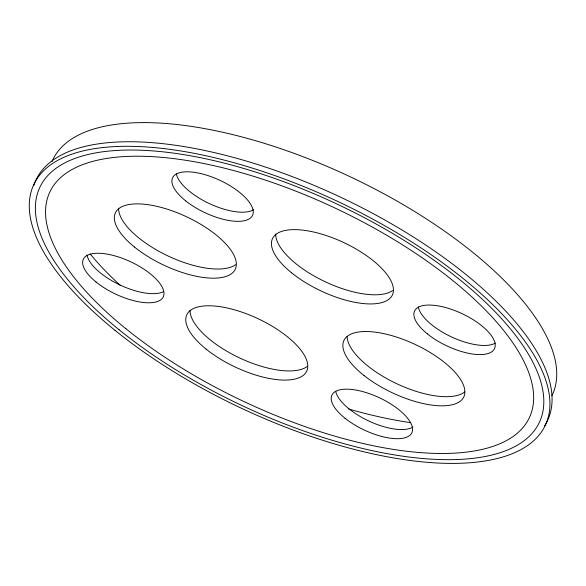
<?xml version="1.0" encoding="UTF-8"?>
<svg xmlns="http://www.w3.org/2000/svg" width="586" height="586" viewBox="0 0 586 586"><rect width="100%" height="100%" fill="white"/><g stroke="black" fill="none" stroke-linecap="round" stroke-linejoin="round"><path stroke-width="0.88" d="M307.211 366.492A66.247 26.736 25.2 0 1 238.597 357.46A66.247 26.736 25.2 0 1 190.047 310.316M464.705 391.946A66.247 26.736 25.2 0 1 396.707 383.698A66.247 26.736 25.2 0 1 347.146 336.562M235.645 264.696A66.247 26.736 25.2 0 1 166.834 255.401A66.247 26.736 25.2 0 1 118.628 208.25M392.752 290.451A66.247 26.736 25.2 0 1 323.933 281.155A66.247 26.736 25.2 0 1 275.735 234.004M412.94 427.055A44.162 17.822 25.2 0 1 369.187 421.188A44.162 17.822 25.2 0 1 335.705 391.265M495.353 343.096A44.162 17.822 25.2 0 1 451.293 336.818A44.162 17.822 25.2 0 1 418.316 306.874M163.194 291.791A44.162 17.822 25.2 0 1 119.075 284.554A44.162 17.822 25.2 0 1 87.072 255.078M253.628 209.685A44.162 17.822 25.2 0 1 209.891 203.84A44.162 17.822 25.2 0 1 176.386 173.925M33.768 185.608A282.657 114.065 25.2 0 1 340.122 196.984A282.657 114.065 25.2 0 1 544.65 425.817M410.727 422.653A264.989 106.938 25.2 0 1 348.179 408.86M120.54 285.624A264.989 106.938 25.2 0 1 90.215 253.994M51.964 161.648A276.035 111.391 25.2 0 1 348.721 176.071A276.035 111.391 25.2 0 1 551.909 395.704M125.931 328.753A264.989 106.938 25.2 0 0 528.22 419.95A264.989 106.938 25.2 0 0 214.644 165.853A264.989 106.938 25.2 0 0 125.931 328.753M206.104 349.11A66.247 26.736 25.2 0 0 306.485 371.568A66.247 26.736 25.2 0 0 227.69 308.104A66.247 26.736 25.2 0 0 206.104 349.11M363.979 375.48A66.247 26.736 25.2 0 0 463.79 396.912A66.247 26.736 25.2 0 0 383.815 333.639A66.247 26.736 25.2 0 0 363.979 375.48M134.421 247.006A66.247 26.736 25.2 0 0 234.993 269.802A66.247 26.736 25.2 0 0 156.601 206.279A66.247 26.736 25.2 0 0 134.421 247.006M291.52 272.754A66.247 26.736 25.2 0 0 392.093 295.556A66.247 26.736 25.2 0 0 313.7 232.034A66.247 26.736 25.2 0 0 291.52 272.754M345.029 418.25A44.162 17.822 25.2 0 0 411.775 432.893A44.162 17.822 25.2 0 0 358.859 390.642A44.162 17.822 25.2 0 0 345.029 418.25M427.267 333.8A44.162 17.822 25.2 0 0 494.32 349A44.162 17.822 25.2 0 0 442.056 306.654A44.162 17.822 25.2 0 0 427.267 333.8M96.031 282.005A44.162 17.822 25.2 0 0 163.076 297.205A44.162 17.822 25.2 0 0 110.82 254.859A44.162 17.822 25.2 0 0 96.031 282.005M185.733 200.91A44.162 17.822 25.2 0 0 252.456 215.523A44.162 17.822 25.2 0 0 199.511 173.28A44.162 17.822 25.2 0 0 185.733 200.91M119.112 329.75A276.035 111.391 25.2 0 0 538.16 424.747A276.035 111.391 25.2 0 0 211.524 160.066A276.035 111.391 25.2 0 0 119.112 329.75M115.017 330.35A282.657 114.065 25.2 0 0 544.13 427.626A282.657 114.065 25.2 0 0 209.649 156.587A282.657 114.065 25.2 0 0 115.017 330.35"/></g></svg>
